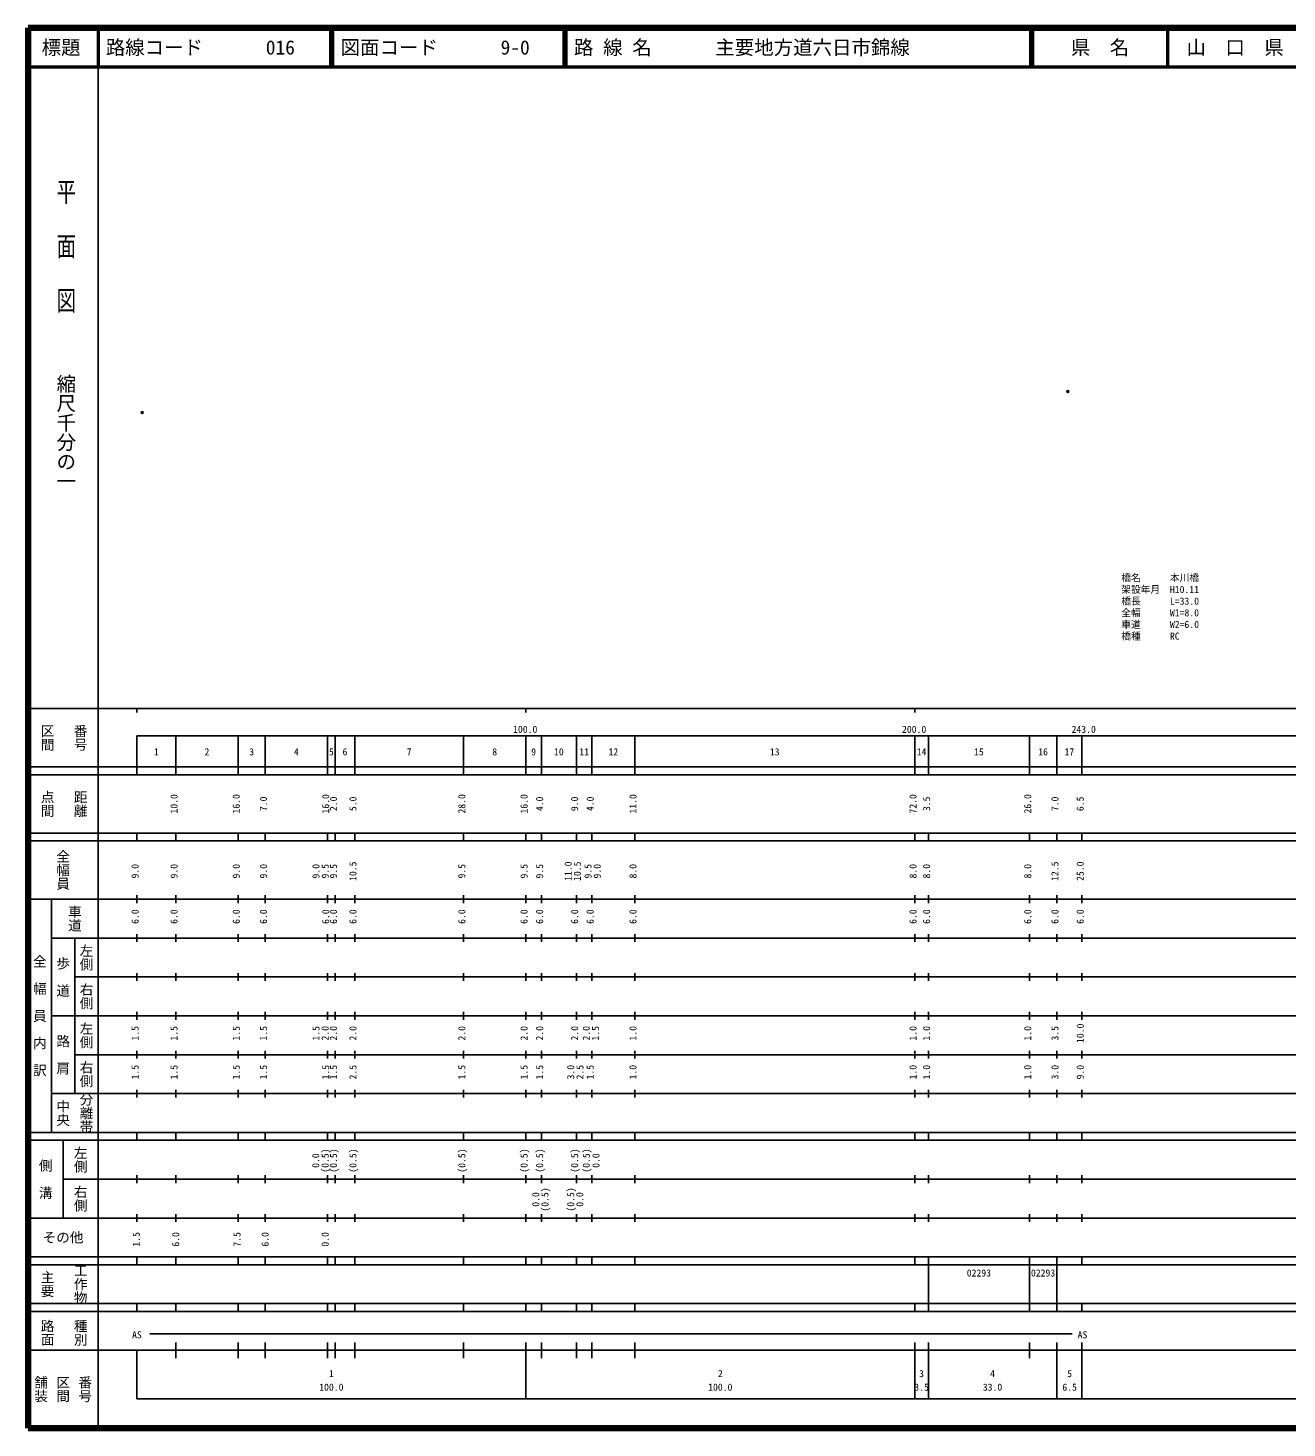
# Model space of a CAD drawing. Units: millimetres on the paper. Extents: x 40 to 680, y 20 to 380.
# Drawn here: x 40 to 363.7, y 20 to 380 of the extents above; entities that cross this region are included whole.
import ezdxf
from ezdxf.enums import TextEntityAlignment as Align

# ---------------------------------------------------------------- set-up
doc = ezdxf.new("R2010")
doc.units = ezdxf.units.MM
doc.header["$PDMODE"] = 32
doc.header["$PDSIZE"] = 0.5
for name, color, linetype in [('M-OTRS', 6, 'Continuous'), ('M-STR-HTXT', 7, 'Continuous'), ('M-TTL-TXT', 7, 'Continuous')]:
    doc.layers.add(name, color=color, linetype=linetype)
for name, color, linetype, lineweight in [('M-TTL', 2, 'Continuous', 140), ('M-TTL-BAND', 7, 'Continuous', 25), ('M-TTL-LINE', 7, 'Continuous', 50)]:
    doc.layers.add(name, color=color, linetype=linetype, lineweight=lineweight)
doc.styles.add('@ＭＳ ゴシック', font='')
doc.styles.add('ＭＳ ゴシック', font='')
doc.styles.get('@ＭＳ ゴシック').set_extended_font_data('@MS Gothic')
doc.styles.get('ＭＳ ゴシック').set_extended_font_data('MS Gothic')

msp = doc.modelspace()

# ---------------------------------------------------------------- linework, layer by layer
at = {"layer": 'M-OTRS'}
for p in [(307.361, 286.52), (69.381, 281.098)]:
    msp.add_point(p, dxfattribs=at)
at = {"layer": 'M-TTL'}
for p, q in [((40, 380), (40, 20)), ((680, 380), (40, 380)), ((40, 20), (680, 20))]:
    msp.add_line(p, q, dxfattribs=at)
at = {"layer": 'M-TTL-BAND'}
for p, q in [((58, 370), (58, 20)), ((40, 205), (579, 205)), ((68, 205), (68, 204)), ((168, 205), (168, 204)), ((268, 205), (268, 204)), ((68, 198), (579, 198)), ((68, 198), (68, 188)), ((78, 188), (78, 198)), ((94, 188), (94, 198)), ((101, 188), (101, 198)), ((117, 188), (117, 198)), ((119, 188), (119, 198)), ((124, 188), (124, 198)), ((152, 188), (152, 198)), ((168, 188), (168, 198)), ((172, 188), (172, 198)), ((181, 188), (181, 198)), ((185, 188), (185, 198)), ((196, 188), (196, 198)), ((268, 188), (268, 198)), ((271.5, 188), (271.5, 198)), ((297.5, 188), (297.5, 198)), ((304.5, 188), (304.5, 198)), ((311, 188), (311, 198)), ((40, 190), (579, 190)), ((40, 188), (579, 188)), ((40, 173), (579, 173)), ((68, 171), (68, 173)), ((78, 171), (78, 173)), ((94, 171), (94, 173)), ((101, 171), (101, 173)), ((117, 171), (117, 173)), ((119, 171), (119, 173)), ((124, 171), (124, 173)), ((152, 171), (152, 173)), ((168, 171), (168, 173)), ((172, 171), (172, 173)), ((181, 171), (181, 173)), ((185, 171), (185, 173)), ((196, 171), (196, 173)), ((268, 171), (268, 173)), ((271.5, 171), (271.5, 173)), ((297.5, 171), (297.5, 173)), ((304.5, 171), (304.5, 173)), ((311, 171), (311, 173)), ((40, 171), (579, 171)), ((40, 156), (579, 156)), ((46, 96), (46, 156)), ((68, 155), (68, 157)), ((78, 155), (78, 157)), ((94, 155), (94, 157)), ((101, 155), (101, 157)), ((117, 155), (117, 157)), ((119, 155), (119, 157)), ((124, 155), (124, 157)), ((152, 155), (152, 157)), ((168, 155), (168, 157)), ((172, 155), (172, 157)), ((181, 155), (181, 157)), ((185, 155), (185, 157)), ((196, 155), (196, 157)), ((268, 155), (268, 157)), ((271.5, 155), (271.5, 157)), ((297.5, 155), (297.5, 157)), ((304.5, 155), (304.5, 157)), ((311, 155), (311, 157)), ((46, 146), (579, 146)), ((52, 146), (52, 106)), ((68, 145), (68, 147)), ((78, 145), (78, 147)), ((94, 145), (94, 147)), ((101, 145), (101, 147)), ((117, 145), (117, 147)), ((119, 145), (119, 147)), ((124, 145), (124, 147)), ((152, 145), (152, 147)), ((168, 145), (168, 147)), ((172, 145), (172, 147)), ((181, 145), (181, 147)), ((185, 145), (185, 147)), ((196, 145), (196, 147)), ((268, 145), (268, 147)), ((271.5, 145), (271.5, 147)), ((297.5, 145), (297.5, 147)), ((304.5, 145), (304.5, 147)), ((311, 145), (311, 147)), ((68, 135), (68, 137)), ((78, 135), (78, 137)), ((94, 135), (94, 137)), ((101, 135), (101, 137)), ((117, 135), (117, 137)), ((119, 135), (119, 137)), ((124, 135), (124, 137)), ((152, 135), (152, 137)), ((168, 135), (168, 137)), ((172, 135), (172, 137)), ((181, 135), (181, 137)), ((185, 135), (185, 137)), ((196, 135), (196, 137)), ((268, 135), (268, 137)), ((271.5, 135), (271.5, 137)), ((297.5, 135), (297.5, 137)), ((304.5, 135), (304.5, 137)), ((311, 135), (311, 137)), ((52, 136), (579, 136)), ((46, 126), (579, 126)), ((68, 125), (68, 127)), ((78, 125), (78, 127)), ((94, 125), (94, 127)), ((101, 125), (101, 127)), ((117, 125), (117, 127)), ((119, 125), (119, 127)), ((124, 125), (124, 127)), ((152, 125), (152, 127)), ((168, 125), (168, 127)), ((172, 125), (172, 127)), ((181, 125), (181, 127)), ((185, 125), (185, 127)), ((196, 125), (196, 127)), ((268, 125), (268, 127)), ((271.5, 125), (271.5, 127)), ((297.5, 125), (297.5, 127)), ((304.5, 125), (304.5, 127)), ((311, 125), (311, 127)), ((52, 116), (579, 116)), ((68, 115), (68, 117)), ((78, 115), (78, 117)), ((94, 115), (94, 117)), ((101, 115), (101, 117)), ((117, 115), (117, 117)), ((119, 115), (119, 117)), ((124, 115), (124, 117)), ((152, 115), (152, 117)), ((168, 115), (168, 117)), ((172, 115), (172, 117)), ((181, 115), (181, 117)), ((185, 115), (185, 117)), ((196, 115), (196, 117)), ((268, 115), (268, 117)), ((271.5, 115), (271.5, 117)), ((297.5, 115), (297.5, 117)), ((304.5, 115), (304.5, 117)), ((311, 115), (311, 117)), ((46, 106), (579, 106)), ((68, 105), (68, 107)), ((78, 105), (78, 107)), ((94, 105), (94, 107)), ((101, 105), (101, 107)), ((117, 105), (117, 107)), ((119, 105), (119, 107)), ((124, 105), (124, 107)), ((152, 105), (152, 107)), ((168, 105), (168, 107)), ((172, 105), (172, 107)), ((181, 105), (181, 107)), ((185, 105), (185, 107)), ((196, 105), (196, 107)), ((268, 105), (268, 107)), ((271.5, 105), (271.5, 107)), ((297.5, 105), (297.5, 107)), ((304.5, 105), (304.5, 107)), ((311, 105), (311, 107)), ((40, 96), (579, 96)), ((40, 94), (579, 94)), ((49, 94), (49, 74)), ((68, 94), (68, 96)), ((78, 94), (78, 96)), ((94, 94), (94, 96)), ((101, 94), (101, 96)), ((117, 94), (117, 96)), ((119, 94), (119, 96)), ((124, 94), (124, 96)), ((152, 94), (152, 96)), ((168, 94), (168, 96)), ((172, 94), (172, 96)), ((181, 94), (181, 96)), ((185, 94), (185, 96)), ((196, 94), (196, 96)), ((268, 94), (268, 96)), ((271.5, 94), (271.5, 96)), ((297.5, 94), (297.5, 96)), ((304.5, 94), (304.5, 96)), ((311, 94), (311, 96)), ((49, 84), (579, 84)), ((68, 83), (68, 85)), ((78, 83), (78, 85)), ((94, 83), (94, 85)), ((101, 83), (101, 85)), ((117, 83), (117, 85)), ((119, 83), (119, 85)), ((124, 83), (124, 85)), ((152, 83), (152, 85)), ((168, 83), (168, 85)), ((172, 83), (172, 85)), ((181, 83), (181, 85)), ((185, 83), (185, 85)), ((196, 83), (196, 85)), ((268, 83), (268, 85)), ((271.5, 83), (271.5, 85)), ((297.5, 83), (297.5, 85)), ((304.5, 83), (304.5, 85)), ((311, 83), (311, 85)), ((40, 74), (579, 74)), ((68, 73), (68, 75)), ((78, 73), (78, 75)), ((94, 73), (94, 75)), ((101, 73), (101, 75)), ((117, 73), (117, 75)), ((119, 73), (119, 75)), ((124, 73), (124, 75)), ((152, 73), (152, 75)), ((168, 73), (168, 75)), ((172, 73), (172, 75)), ((181, 73), (181, 75)), ((185, 73), (185, 75)), ((196, 73), (196, 75)), ((268, 73), (268, 75)), ((271.5, 73), (271.5, 75)), ((297.5, 73), (297.5, 75)), ((304.5, 73), (304.5, 75)), ((311, 73), (311, 75)), ((40, 64), (579, 64)), ((40, 62), (579, 62)), ((68, 62), (68, 64)), ((78, 62), (78, 64)), ((94, 62), (94, 64)), ((101, 62), (101, 64)), ((117, 62), (117, 64)), ((119, 62), (119, 64)), ((124, 62), (124, 64)), ((152, 62), (152, 64)), ((168, 62), (168, 64)), ((172, 62), (172, 64)), ((181, 62), (181, 64)), ((185, 62), (185, 64)), ((196, 62), (196, 64)), ((268, 62), (268, 64)), ((271.5, 62), (271.5, 64)), ((271.5, 52), (271.5, 62)), ((297.5, 62), (297.5, 64)), ((297.5, 52), (297.5, 62)), ((297.5, 52), (297.5, 62)), ((304.5, 62), (304.5, 64)), ((304.5, 52), (304.5, 62)), ((311, 62), (311, 64)), ((40, 52), (579, 52)), ((68, 50), (68, 52)), ((78, 50), (78, 52)), ((94, 50), (94, 52)), ((101, 50), (101, 52)), ((117, 50), (117, 52)), ((119, 50), (119, 52)), ((124, 50), (124, 52)), ((152, 50), (152, 52)), ((168, 50), (168, 52)), ((172, 50), (172, 52)), ((181, 50), (181, 52)), ((185, 50), (185, 52)), ((196, 50), (196, 52)), ((268, 50), (268, 52)), ((271.5, 50), (271.5, 52)), ((297.5, 50), (297.5, 52)), ((304.5, 50), (304.5, 52)), ((311, 50), (311, 52)), ((40, 50), (579, 50)), ((71.32, 44.203), (308.459, 44.203)), ((40, 40), (579, 40)), ((68, 40), (68, 27.5)), ((78, 38), (78, 42)), ((94, 38), (94, 42)), ((101, 38), (101, 42)), ((117, 38), (117, 42)), ((119, 38), (119, 42)), ((124, 38), (124, 42)), ((152, 38), (152, 42)), ((168, 27.5), (168, 42)), ((172, 38), (172, 42)), ((181, 38), (181, 42)), ((185, 38), (185, 42)), ((196, 38), (196, 42)), ((268, 27.5), (268, 42)), ((271.5, 27.5), (271.5, 42)), ((297.5, 38), (297.5, 42)), ((304.5, 27.5), (304.5, 42)), ((311, 27.5), (311, 42)), ((68, 27.5), (579, 27.5))]:
    msp.add_line(p, q, dxfattribs=at)
at = {"layer": 'M-TTL-LINE'}
for p, q in [((58, 380), (58, 370)), ((117.75, 380), (117.75, 370)), ((118.25, 380), (118.25, 370)), ((177.75, 380), (177.75, 370)), ((178.25, 380), (178.25, 370)), ((297.75, 380), (297.75, 370)), ((298.25, 380), (298.25, 370)), ((333, 380), (333, 370)), ((40, 370), (680, 370))]:
    msp.add_line(p, q, dxfattribs=at)

# ---------------------------------------------------------------- texts
at = {"layer": 'M-STR-HTXT', "style": 'ＭＳ ゴシック'}
for s, p in [('橋名\u3000\u3000\u3000本川橋', (321.106, 237.16)), ('架設年月\u3000H10.11', (321.106, 234.16)), ('橋長\u3000\u3000\u3000L=33.0', (321.106, 231.16)), ('全幅\u3000\u3000\u3000W1=8.0', (321.106, 228.16)), ('車道\u3000\u3000\u3000W2=6.0', (321.106, 225.16)), ('橋種\u3000\u3000\u3000RC', (321.106, 222.16))]:
    msp.add_text(s, height=1.833, dxfattribs=at).set_placement(p, align=Align.BOTTOM_LEFT)
at = {"layer": 'M-TTL-BAND', "style": '@ＭＳ ゴシック', "width": 1.4}
msp.add_text('平  面  図', height=3.666, rotation=270, dxfattribs=at).set_placement((49.777, 306.475), align=Align.MIDDLE_RIGHT)
at = {"layer": 'M-TTL-BAND', "style": '@ＭＳ ゴシック'}
msp.add_text('縮尺千分の一', height=3.666, rotation=270, dxfattribs=at).set_placement((49.777, 261.03), align=Align.MIDDLE_RIGHT)
for s, p in [('区間', (45, 197.5)), ('番号', (53.5, 197.5)), ('点間', (45, 180.5)), ('距離', (53.5, 180.5)), ('全幅員', (49, 163.5)), ('車道', (52, 151)), ('左側', (55, 141)), ('全\u3000幅\u3000員\u3000内\u3000訳', (43, 126)), ('歩\u3000道', (49, 136)), ('右側', (55, 131)), ('左側', (55, 121)), ('路\u3000肩', (49, 116)), ('右側', (55, 111)), ('分離帯', (55, 101)), ('中央', (49, 101)), ('左側', (53.5, 89)), ('側\u3000溝', (44.5, 84)), ('右側', (53.5, 79)), ('工作物', (53.5, 57)), ('主要', (45, 57)), ('路面', (45, 44.5)), ('種別', (53.5, 44.5)), ('舗装', (43.333, 30)), ('区間', (49, 30)), ('番号', (54.667, 30))]:
    msp.add_text(s, height=2.566, rotation=270, dxfattribs=at).set_placement(p, align=Align.MIDDLE_CENTER)
at = {"layer": 'M-TTL-BAND', "style": 'ＭＳ ゴシック'}
for s, p in [('100.0', (167.844, 198.195)), ('200.0', (267.844, 198.195)), ('243.0', (311.442, 198.195)), ('1', (73, 192.405)), ('2', (86, 192.405)), ('3', (97.5, 192.405)), ('4', (109, 192.405)), ('5', (118, 192.405)), ('6', (121.5, 192.405)), ('7', (138, 192.405)), ('8', (160, 192.405)), ('9', (170, 192.405)), ('10', (176.5, 192.405)), ('11', (183, 192.405)), ('12', (190.5, 192.405)), ('13', (232, 192.405)), ('14', (269.75, 192.405)), ('15', (284.5, 192.405)), ('16', (301, 192.405)), ('17', (307.75, 192.405)), ('AS', (68, 42.5)), ('AS', (311.13, 42.5)), ('1', (118, 32.523)), ('2', (218, 32.523)), ('3', (269.75, 32.523)), ('4', (288, 32.523)), ('5', (307.822, 32.523)), ('100.0', (118, 29.033)), ('100.0', (218, 29.033)), ('3.5', (269.75, 29.033)), ('33.0', (288, 29.033)), ('6.5', (307.822, 29.033))]:
    msp.add_text(s, height=1.833, dxfattribs=at).set_placement(p, align=Align.BOTTOM_CENTER)
for s, p in [('10.0', (79, 180.5)), ('16.0', (95, 180.5)), ('7.0', (102, 180.5)), ('16.0', (118, 180.5)), ('2.0', (120, 180.5)), ('5.0', (125, 180.5)), ('28.0', (153, 180.5)), ('16.0', (169, 180.5)), ('4.0', (173, 180.5)), ('9.0', (182, 180.5)), ('4.0', (186, 180.5)), ('11.0', (197, 180.5)), ('72.0', (269, 180.5)), ('3.5', (272.5, 180.5)), ('26.0', (298.5, 180.5)), ('7.0', (305.5, 180.5)), ('6.5', (312, 180.5)), ('9.0', (69, 163.174)), ('9.0', (79, 163.174)), ('9.0', (95, 163.174)), ('9.0', (102, 163.174)), ('9.0', (115.49, 163.174)), ('9.5', (117.86, 163.174)), ('9.5', (120, 163.174)), ('10.5', (125, 163.174)), ('9.5', (153, 163.174)), ('9.5', (169, 163.174)), ('9.5', (173, 163.174)), ('11.0', (180.336, 163.174)), ('10.5', (182.706, 163.174)), ('9.5', (185.442, 163.174)), ('9.0', (187.812, 163.174)), ('8.0', (197, 163.174)), ('8.0', (269, 163.174)), ('8.0', (272.5, 163.174)), ('8.0', (298.5, 163.174)), ('12.5', (305.5, 163.174)), ('25.0', (312, 163.174)), ('6.0', (69, 151.5)), ('6.0', (79, 151.5)), ('6.0', (95, 151.5)), ('6.0', (102, 151.5)), ('6.0', (118, 151.5)), ('6.0', (120, 151.5)), ('6.0', (125, 151.5)), ('6.0', (153, 151.5)), ('6.0', (169, 151.5)), ('6.0', (173, 151.5)), ('6.0', (182, 151.5)), ('6.0', (186, 151.5)), ('6.0', (197, 151.5)), ('6.0', (269, 151.5)), ('6.0', (272.5, 151.5)), ('6.0', (298.5, 151.5)), ('6.0', (305.5, 151.5)), ('6.0', (312, 151.5)), ('1.5', (69, 121.5)), ('1.5', (79, 121.5)), ('1.5', (95, 121.5)), ('1.5', (102, 121.5)), ('1.5', (115.49, 121.5)), ('2.0', (117.86, 121.5)), ('2.0', (120, 121.5)), ('2.0', (125, 121.5)), ('2.0', (153, 121.5)), ('2.0', (169, 121.5)), ('2.0', (173, 121.5)), ('2.0', (182, 121.5)), ('2.0', (185, 121.5)), ('1.5', (187.37, 121.5)), ('1.0', (197, 121.5)), ('1.0', (269, 121.5)), ('1.0', (272.5, 121.5)), ('1.0', (298.5, 121.5)), ('3.5', (305.5, 121.5)), ('10.0', (312, 121.5)), ('1.5', (69, 111.5)), ('1.5', (79, 111.5)), ('1.5', (95, 111.5)), ('1.5', (102, 111.5)), ('1.5', (118, 111.5)), ('1.5', (120, 111.5)), ('2.5', (125, 111.5)), ('1.5', (153, 111.5)), ('1.5', (169, 111.5)), ('1.5', (173, 111.5)), ('3.0', (181, 111.5)), ('2.5', (183.37, 111.5)), ('1.5', (186, 111.5)), ('1.0', (197, 111.5)), ('1.0', (269, 111.5)), ('1.0', (272.5, 111.5)), ('1.0', (298.5, 111.5)), ('3.0', (305.5, 111.5)), ('9.0', (312, 111.5)), ('0.0', (115.423, 88.764)), ('(0.5)', (117.86, 88.764)), ('(0.5)', (120, 88.764)), ('(0.5)', (125, 88.764)), ('(0.5)', (153, 88.764)), ('(0.5)', (169, 88.764)), ('(0.5)', (173, 88.764)), ('(0.5)', (182, 88.764)), ('(0.5)', (185, 88.764)), ('0.0', (187.493, 88.764)), ('0.0', (172.003, 78.764)), ('(0.5)', (174.37, 78.764)), ('(0.5)', (181, 78.764)), ('0.0', (183.323, 78.764)), ('1.5', (69.302, 68.505)), ('6.0', (79.432, 68.505)), ('7.5', (95.189, 68.505)), ('6.0', (102.424, 68.505)), ('0.0', (117.86, 68.505))]:
    msp.add_text(s, height=1.833, rotation=90, dxfattribs=at).set_placement(p, align=Align.BOTTOM_CENTER)
msp.add_text('その他', height=2.566, dxfattribs=at).set_placement((49, 69), align=Align.MIDDLE_CENTER)
for p in [(281.375, 58.405), (297.875, 58.405)]:
    msp.add_text('02293', height=1.833, dxfattribs=at).set_placement(p, align=Align.BOTTOM_LEFT)
at = {"layer": 'M-TTL-TXT', "style": 'ＭＳ ゴシック'}
for s, p in [('標題', (48.5, 375)), ('県\u3000名', (315.625, 375)), ('山\u3000口\u3000県', (350.375, 375))]:
    msp.add_text(s, height=3.666, dxfattribs=at).set_placement(p, align=Align.MIDDLE_CENTER)
for s, p in [('路線コード', (60, 375)), ('016', (101.142, 375)), ('図面コード', (120.38, 375)), ('9-0', (161.521, 375)), ('路 線 名', (180.38, 375)), ('主要地方道六日市錦線', (216.734, 375))]:
    msp.add_text(s, height=3.666, dxfattribs=at).set_placement(p, align=Align.MIDDLE_LEFT)

doc.saveas('drawing.dxf')
